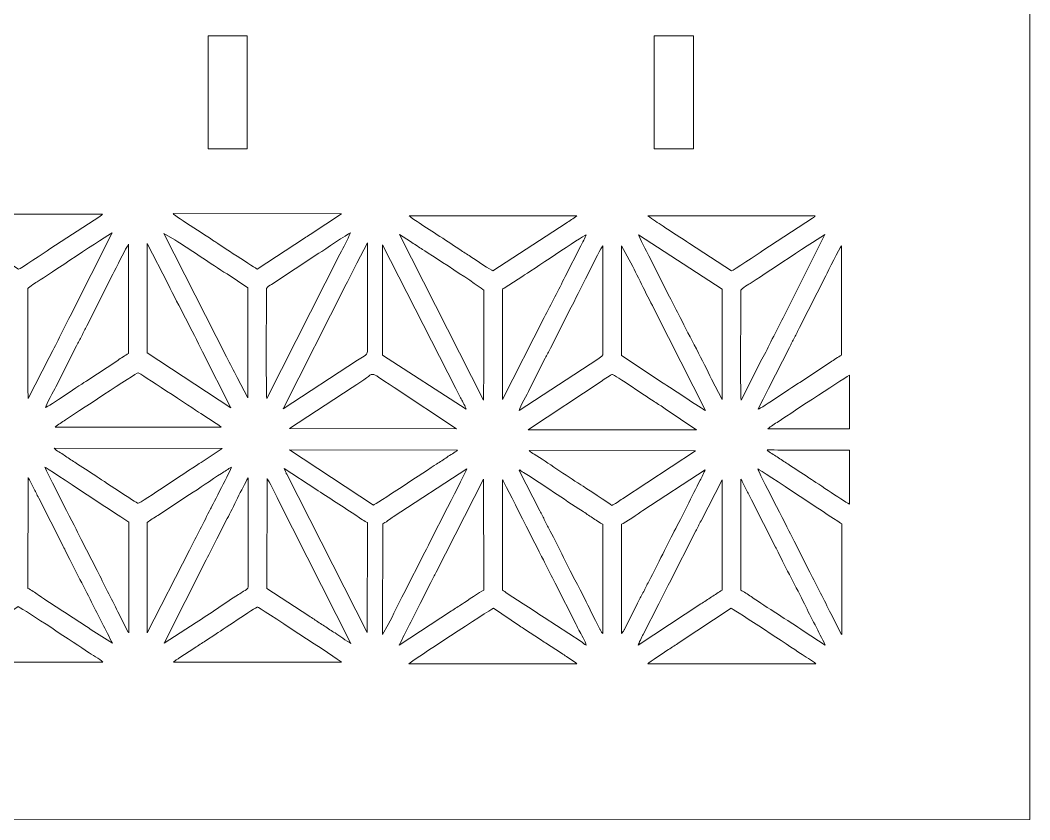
# Model space of a CAD drawing. Header units: inches. Extents: x -60.4 to -14.9, y -20.3 to 14.1.
# Drawn here: x -24.09 to -21.255, y -11.68 to -9.433 of the extents above; entities that cross this region are included whole.
import ezdxf

# ---------------------------------------------------------------- set-up
doc = ezdxf.new("R2010")
doc.units = ezdxf.units.IN
doc.header["$MEASUREMENT"] = 0
doc.layers.add('Master Desktop', color=7, linetype='Continuous', plot=False)

msp = doc.modelspace()

# ---------------------------------------------------------------- linework, layer by layer
at = {"layer": 'Master Desktop', "lineweight": 18}
msp.add_open_spline([(-21.2548, 10.7638), (-21.2548, 10.7638), (-21.2548, -11.49), (-21.2548, -11.49), (-21.2548, -11.49), (-21.2548, -11.49), (-21.2548, -11.6795), (-21.2548, -11.6795)], degree=3, knots=[0, 0, 0, 0, 0.333333, 0.333333, 0.333333, 0.333333, 1, 1, 1, 1], dxfattribs=at)
at = {"layer": 'Master Desktop', "color": 5, "lineweight": 9}
for points, knots in [([(-23.5628, -9.4771), (-23.5628, -9.4771), (-23.4528, -9.4771), (-23.4528, -9.4771), (-23.4528, -9.4771), (-23.4528, -9.4771), (-23.4528, -9.7943), (-23.4528, -9.7943), (-23.4528, -9.7943), (-23.4528, -9.7943), (-23.5628, -9.7943), (-23.5628, -9.7943), (-23.5628, -9.7943), (-23.5628, -9.7943), (-23.5628, -9.4771), (-23.5628, -9.4771)], [0, 0, 0, 0, 0.2, 0.2, 0.2, 0.2, 0.4, 0.4, 0.4, 0.4, 0.6, 0.6, 0.6, 0.6, 1, 1, 1, 1]), ([(-22.3096, -9.4771), (-22.3096, -9.4771), (-22.1996, -9.4771), (-22.1996, -9.4771), (-22.1996, -9.4771), (-22.1996, -9.4771), (-22.1996, -9.7943), (-22.1996, -9.7943), (-22.1996, -9.7943), (-22.1996, -9.7943), (-22.3096, -9.7943), (-22.3096, -9.7943), (-22.3096, -9.7943), (-22.3096, -9.7943), (-22.3096, -9.4771), (-22.3096, -9.4771)], [0, 0, 0, 0, 0.2, 0.2, 0.2, 0.2, 0.4, 0.4, 0.4, 0.4, 0.6, 0.6, 0.6, 0.6, 1, 1, 1, 1]), ([(-23.8596, -9.9779), (-23.8621, -9.9817), (-23.8629, -9.9817), (-23.867, -9.9844), (-23.867, -9.9844), (-23.867, -9.9844), (-24.0068, -10.0758), (-24.0068, -10.0758), (-24.0068, -10.0758), (-24.0207, -10.0846), (-24.0906, -10.1326), (-24.0947, -10.1324), (-24.0947, -10.1324), (-24.0947, -10.1324), (-24.2125, -10.0559), (-24.2125, -10.0559), (-24.2125, -10.0559), (-24.2332, -10.041), (-24.2681, -10.0209), (-24.287, -10.0073), (-24.287, -10.0073), (-24.3017, -9.9967), (-24.3156, -9.9894), (-24.3297, -9.978), (-24.3297, -9.978), (-24.3297, -9.978), (-23.8596, -9.9779), (-23.8596, -9.9779)], [0, 0, 0, 0, 0.125, 0.125, 0.125, 0.125, 0.25, 0.25, 0.25, 0.25, 0.375, 0.375, 0.375, 0.375, 0.5, 0.5, 0.5, 0.5, 0.625, 0.625, 0.625, 0.625, 0.75, 0.75, 0.75, 0.75, 1, 1, 1, 1]), ([(-23.2762, -10.0354), (-23.2823, -10.0391), (-23.2861, -10.0421), (-23.2915, -10.0457), (-23.2915, -10.0457), (-23.2915, -10.0457), (-23.4247, -10.1322), (-23.4247, -10.1322), (-23.4247, -10.1322), (-23.4265, -10.1322), (-23.534, -10.0618), (-23.5434, -10.0551), (-23.5434, -10.0551), (-23.5502, -10.0502), (-23.6549, -9.9837), (-23.6609, -9.9765), (-23.6609, -9.9765), (-23.6609, -9.9765), (-23.1875, -9.9766), (-23.1875, -9.9766), (-23.1875, -9.9766), (-23.1875, -9.9766), (-23.2762, -10.0354), (-23.2762, -10.0354)], [0, 0, 0, 0, 0.142857, 0.142857, 0.142857, 0.142857, 0.285714, 0.285714, 0.285714, 0.285714, 0.428571, 0.428571, 0.428571, 0.428571, 0.571429, 0.571429, 0.571429, 0.571429, 0.714286, 0.714286, 0.714286, 0.714286, 1, 1, 1, 1]), ([(-22.5274, -9.9828), (-22.5367, -9.9902), (-22.547, -9.9968), (-22.5569, -10.003), (-22.5569, -10.003), (-22.5569, -10.003), (-22.7625, -10.1371), (-22.7625, -10.1371), (-22.7625, -10.1371), (-22.7661, -10.1373), (-22.8146, -10.1046), (-22.8215, -10.0995), (-22.8215, -10.0995), (-22.8315, -10.0921), (-22.8421, -10.0868), (-22.8517, -10.0801), (-22.8517, -10.0801), (-22.8875, -10.0549), (-22.9364, -10.0262), (-22.9694, -10.0025), (-22.9694, -10.0025), (-22.9757, -9.998), (-22.9936, -9.9886), (-22.9976, -9.9826), (-22.9976, -9.9826), (-22.9976, -9.9826), (-22.5274, -9.9828), (-22.5274, -9.9828)], [0, 0, 0, 0, 0.125, 0.125, 0.125, 0.125, 0.25, 0.25, 0.25, 0.25, 0.375, 0.375, 0.375, 0.375, 0.5, 0.5, 0.5, 0.5, 0.625, 0.625, 0.625, 0.625, 0.75, 0.75, 0.75, 0.75, 1, 1, 1, 1]), ([(-21.8575, -9.9826), (-21.86, -9.9864), (-21.8608, -9.9864), (-21.8649, -9.9892), (-21.8649, -9.9892), (-21.8649, -9.9892), (-22.0047, -10.0805), (-22.0047, -10.0805), (-22.0047, -10.0805), (-22.0186, -10.0894), (-22.0885, -10.1373), (-22.0926, -10.1371), (-22.0926, -10.1371), (-22.0926, -10.1371), (-22.2103, -10.0606), (-22.2103, -10.0606), (-22.2103, -10.0606), (-22.2311, -10.0457), (-22.2659, -10.0256), (-22.2849, -10.012), (-22.2849, -10.012), (-22.2996, -10.0014), (-22.3135, -9.9941), (-22.3276, -9.9828), (-22.3276, -9.9828), (-22.3276, -9.9828), (-21.8575, -9.9826), (-21.8575, -9.9826)], [0, 0, 0, 0, 0.125, 0.125, 0.125, 0.125, 0.25, 0.25, 0.25, 0.25, 0.375, 0.375, 0.375, 0.375, 0.5, 0.5, 0.5, 0.5, 0.625, 0.625, 0.625, 0.625, 0.75, 0.75, 0.75, 0.75, 1, 1, 1, 1]), ([(-24.0686, -10.1872), (-24.0659, -10.1818), (-24.0454, -10.1699), (-24.0397, -10.1663), (-24.0397, -10.1663), (-24.018, -10.1526), (-23.8456, -10.0372), (-23.8324, -10.0309), (-23.8324, -10.0309), (-23.8324, -10.0309), (-23.95, -10.2645), (-23.95, -10.2645), (-23.95, -10.2645), (-23.9695, -10.3011), (-23.991, -10.3479), (-24.0091, -10.381), (-24.0091, -10.381), (-24.0091, -10.381), (-24.0679, -10.4958), (-24.0679, -10.4958), (-24.0679, -10.4958), (-24.0704, -10.4623), (-24.0686, -10.2425), (-24.0686, -10.1909), (-24.0686, -10.1909), (-24.0686, -10.1909), (-24.0686, -10.1872), (-24.0686, -10.1872)], [0, 0, 0, 0, 0.125, 0.125, 0.125, 0.125, 0.25, 0.25, 0.25, 0.25, 0.375, 0.375, 0.375, 0.375, 0.5, 0.5, 0.5, 0.5, 0.625, 0.625, 0.625, 0.625, 0.75, 0.75, 0.75, 0.75, 1, 1, 1, 1]), ([(-23.4812, -10.4369), (-23.4909, -10.4173), (-23.5012, -10.3984), (-23.5105, -10.3793), (-23.5105, -10.3793), (-23.5105, -10.3793), (-23.6872, -10.0319), (-23.6872, -10.0319), (-23.6872, -10.0319), (-23.6872, -10.0319), (-23.6561, -10.0499), (-23.6561, -10.0499), (-23.6561, -10.0499), (-23.609, -10.0802), (-23.5553, -10.1175), (-23.5093, -10.1461), (-23.5093, -10.1461), (-23.5093, -10.1461), (-23.4511, -10.1853), (-23.4511, -10.1853), (-23.4511, -10.1853), (-23.4511, -10.1853), (-23.4515, -10.4943), (-23.4515, -10.4943), (-23.4515, -10.4943), (-23.4515, -10.4943), (-23.4812, -10.4369), (-23.4812, -10.4369)], [0, 0, 0, 0, 0.125, 0.125, 0.125, 0.125, 0.25, 0.25, 0.25, 0.25, 0.375, 0.375, 0.375, 0.375, 0.5, 0.5, 0.5, 0.5, 0.625, 0.625, 0.625, 0.625, 0.75, 0.75, 0.75, 0.75, 1, 1, 1, 1]), ([(-23.3988, -10.1872), (-23.3962, -10.1807), (-23.3896, -10.1786), (-23.3846, -10.1754), (-23.3846, -10.1754), (-23.3846, -10.1754), (-23.2513, -10.0878), (-23.2513, -10.0878), (-23.2513, -10.0878), (-23.2362, -10.0784), (-23.1716, -10.0336), (-23.1625, -10.0307), (-23.1625, -10.0307), (-23.1717, -10.0512), (-23.1821, -10.0693), (-23.1922, -10.0901), (-23.1922, -10.0901), (-23.1922, -10.0901), (-23.3979, -10.4958), (-23.3979, -10.4958), (-23.3979, -10.4958), (-23.4001, -10.4746), (-23.3988, -10.2329), (-23.3988, -10.1909), (-23.3988, -10.1909), (-23.3988, -10.1909), (-23.3988, -10.1872), (-23.3988, -10.1872)], [0, 0, 0, 0, 0.125, 0.125, 0.125, 0.125, 0.25, 0.25, 0.25, 0.25, 0.375, 0.375, 0.375, 0.375, 0.5, 0.5, 0.5, 0.5, 0.625, 0.625, 0.625, 0.625, 0.75, 0.75, 0.75, 0.75, 1, 1, 1, 1]), ([(-23.0248, -10.0356), (-23.0248, -10.0356), (-22.9943, -10.0551), (-22.9943, -10.0551), (-22.9943, -10.0551), (-22.9893, -10.0587), (-22.984, -10.0617), (-22.9787, -10.0651), (-22.9787, -10.0651), (-22.9732, -10.0686), (-22.9704, -10.0711), (-22.9643, -10.0748), (-22.9643, -10.0748), (-22.9535, -10.0813), (-22.7897, -10.1871), (-22.7886, -10.1919), (-22.7886, -10.1919), (-22.7882, -10.194), (-22.7875, -10.4829), (-22.7896, -10.5005), (-22.7896, -10.5005), (-22.7896, -10.5005), (-23.0248, -10.0356), (-23.0248, -10.0356)], [0, 0, 0, 0, 0.142857, 0.142857, 0.142857, 0.142857, 0.285714, 0.285714, 0.285714, 0.285714, 0.428571, 0.428571, 0.428571, 0.428571, 0.571429, 0.571429, 0.571429, 0.571429, 0.714286, 0.714286, 0.714286, 0.714286, 1, 1, 1, 1]), ([(-22.7362, -10.1938), (-22.7362, -10.1866), (-22.7353, -10.1885), (-22.7307, -10.1855), (-22.7307, -10.1855), (-22.7307, -10.1855), (-22.6786, -10.152), (-22.6786, -10.152), (-22.6786, -10.152), (-22.6598, -10.14), (-22.5114, -10.0405), (-22.5012, -10.036), (-22.5012, -10.036), (-22.5032, -10.0438), (-22.5119, -10.0591), (-22.5157, -10.0666), (-22.5157, -10.0666), (-22.5157, -10.0666), (-22.56, -10.1534), (-22.56, -10.1534), (-22.56, -10.1534), (-22.5782, -10.1911), (-22.5993, -10.2299), (-22.6185, -10.2686), (-22.6185, -10.2686), (-22.6185, -10.2686), (-22.7359, -10.499), (-22.7359, -10.499), (-22.7359, -10.499), (-22.7359, -10.499), (-22.7362, -10.1938), (-22.7362, -10.1938)], [0, 0, 0, 0, 0.111111, 0.111111, 0.111111, 0.111111, 0.222222, 0.222222, 0.222222, 0.222222, 0.333333, 0.333333, 0.333333, 0.333333, 0.444444, 0.444444, 0.444444, 0.444444, 0.555556, 0.555556, 0.555556, 0.555556, 0.666667, 0.666667, 0.666667, 0.666667, 0.777778, 0.777778, 0.777778, 0.777778, 1, 1, 1, 1]), ([(-22.1188, -10.1892), (-22.1188, -10.1892), (-22.1193, -10.499), (-22.1193, -10.499), (-22.1193, -10.499), (-22.1193, -10.499), (-22.1489, -10.4415), (-22.1489, -10.4415), (-22.1489, -10.4415), (-22.1718, -10.3927), (-22.2101, -10.322), (-22.2366, -10.2686), (-22.2366, -10.2686), (-22.2465, -10.2488), (-22.2566, -10.2296), (-22.2665, -10.2099), (-22.2665, -10.2099), (-22.2665, -10.2099), (-22.3252, -10.0951), (-22.3252, -10.0951), (-22.3252, -10.0951), (-22.3306, -10.0841), (-22.352, -10.0434), (-22.3539, -10.036), (-22.3539, -10.036), (-22.3539, -10.036), (-22.1188, -10.1892), (-22.1188, -10.1892)], [0, 0, 0, 0, 0.125, 0.125, 0.125, 0.125, 0.25, 0.25, 0.25, 0.25, 0.375, 0.375, 0.375, 0.375, 0.5, 0.5, 0.5, 0.5, 0.625, 0.625, 0.625, 0.625, 0.75, 0.75, 0.75, 0.75, 1, 1, 1, 1]), ([(-22.0664, -10.1919), (-22.0638, -10.1865), (-22.0433, -10.1746), (-22.0376, -10.171), (-22.0376, -10.171), (-22.0159, -10.1573), (-21.8435, -10.0419), (-21.8303, -10.0356), (-21.8303, -10.0356), (-21.8303, -10.0356), (-21.9479, -10.2693), (-21.9479, -10.2693), (-21.9479, -10.2693), (-21.9674, -10.3058), (-21.9889, -10.3526), (-22.007, -10.3857), (-22.007, -10.3857), (-22.007, -10.3857), (-22.0658, -10.5006), (-22.0658, -10.5006), (-22.0658, -10.5006), (-22.0683, -10.467), (-22.0664, -10.2472), (-22.0664, -10.1956), (-22.0664, -10.1956), (-22.0664, -10.1956), (-22.0664, -10.1919), (-22.0664, -10.1919)], [0, 0, 0, 0, 0.125, 0.125, 0.125, 0.125, 0.25, 0.25, 0.25, 0.25, 0.375, 0.375, 0.375, 0.375, 0.5, 0.5, 0.5, 0.5, 0.625, 0.625, 0.625, 0.625, 0.75, 0.75, 0.75, 0.75, 1, 1, 1, 1]), ([(-24.0195, -10.5216), (-24.0165, -10.5119), (-23.9965, -10.4746), (-23.9905, -10.4634), (-23.9905, -10.4634), (-23.9905, -10.4634), (-23.9322, -10.3479), (-23.9322, -10.3479), (-23.9322, -10.3479), (-23.9274, -10.3381), (-23.9228, -10.3295), (-23.9176, -10.32), (-23.9176, -10.32), (-23.9126, -10.3107), (-23.9087, -10.3017), (-23.9035, -10.2915), (-23.9035, -10.2915), (-23.9035, -10.2915), (-23.8302, -10.1469), (-23.8302, -10.1469), (-23.8302, -10.1469), (-23.8228, -10.133), (-23.7918, -10.0694), (-23.7861, -10.0627), (-23.7861, -10.0627), (-23.7861, -10.0627), (-23.786, -10.37), (-23.786, -10.37), (-23.786, -10.37), (-23.7948, -10.3742), (-23.8081, -10.383), (-23.8163, -10.3889), (-23.8163, -10.3889), (-23.8163, -10.3889), (-23.9031, -10.4459), (-23.9031, -10.4459), (-23.9031, -10.4459), (-23.9149, -10.4532), (-24.0122, -10.5191), (-24.0195, -10.5216)], [0, 0, 0, 0, 0.090909, 0.090909, 0.090909, 0.090909, 0.181818, 0.181818, 0.181818, 0.181818, 0.272727, 0.272727, 0.272727, 0.272727, 0.363636, 0.363636, 0.363636, 0.363636, 0.454545, 0.454545, 0.454545, 0.454545, 0.545455, 0.545455, 0.545455, 0.545455, 0.636364, 0.636364, 0.636364, 0.636364, 0.727273, 0.727273, 0.727273, 0.727273, 0.818182, 0.818182, 0.818182, 0.818182, 1, 1, 1, 1]), ([(-23.7335, -10.0603), (-23.7335, -10.0603), (-23.6748, -10.1749), (-23.6748, -10.1749), (-23.6748, -10.1749), (-23.6444, -10.2366), (-23.6074, -10.3046), (-23.5779, -10.3652), (-23.5779, -10.3652), (-23.5779, -10.3652), (-23.4989, -10.5219), (-23.4989, -10.5219), (-23.4989, -10.5219), (-23.4989, -10.5219), (-23.7337, -10.3679), (-23.7337, -10.3679), (-23.7337, -10.3679), (-23.7337, -10.3679), (-23.7335, -10.0603), (-23.7335, -10.0603)], [0, 0, 0, 0, 0.166667, 0.166667, 0.166667, 0.166667, 0.333333, 0.333333, 0.333333, 0.333333, 0.5, 0.5, 0.5, 0.5, 0.666667, 0.666667, 0.666667, 0.666667, 1, 1, 1, 1]), ([(-23.1746, -10.175), (-23.1648, -10.1557), (-23.1548, -10.1361), (-23.145, -10.1161), (-23.145, -10.1161), (-23.145, -10.1161), (-23.1154, -10.059), (-23.1154, -10.059), (-23.1154, -10.059), (-23.1154, -10.059), (-23.115, -10.3634), (-23.115, -10.3634), (-23.115, -10.3634), (-23.115, -10.3748), (-23.1315, -10.3809), (-23.1434, -10.3885), (-23.1434, -10.3885), (-23.1434, -10.3885), (-23.3517, -10.5248), (-23.3517, -10.5248), (-23.3517, -10.5248), (-23.3517, -10.5248), (-23.1746, -10.175), (-23.1746, -10.175)], [0, 0, 0, 0, 0.142857, 0.142857, 0.142857, 0.142857, 0.285714, 0.285714, 0.285714, 0.285714, 0.428571, 0.428571, 0.428571, 0.428571, 0.571429, 0.571429, 0.571429, 0.571429, 0.714286, 0.714286, 0.714286, 0.714286, 1, 1, 1, 1]), ([(-23.0724, -10.0646), (-23.0724, -10.0646), (-22.8667, -10.4681), (-22.8667, -10.4681), (-22.8667, -10.4681), (-22.8612, -10.4786), (-22.8573, -10.4877), (-22.8517, -10.4974), (-22.8517, -10.4974), (-22.8476, -10.5046), (-22.8399, -10.5189), (-22.8377, -10.5263), (-22.8377, -10.5263), (-22.8377, -10.5263), (-23.0724, -10.3738), (-23.0724, -10.3738), (-23.0724, -10.3738), (-23.0724, -10.3738), (-23.0724, -10.0646), (-23.0724, -10.0646)], [0, 0, 0, 0, 0.166667, 0.166667, 0.166667, 0.166667, 0.333333, 0.333333, 0.333333, 0.333333, 0.5, 0.5, 0.5, 0.5, 0.666667, 0.666667, 0.666667, 0.666667, 1, 1, 1, 1]), ([(-22.6894, -10.5296), (-22.6861, -10.5189), (-22.6665, -10.4834), (-22.6599, -10.4699), (-22.6599, -10.4699), (-22.6599, -10.4699), (-22.6159, -10.3829), (-22.6159, -10.3829), (-22.6159, -10.3829), (-22.6111, -10.3731), (-22.6064, -10.3649), (-22.6014, -10.3548), (-22.6014, -10.3548), (-22.6014, -10.3548), (-22.543, -10.2394), (-22.543, -10.2394), (-22.543, -10.2394), (-22.5267, -10.21), (-22.4627, -10.0763), (-22.4537, -10.0667), (-22.4537, -10.0667), (-22.4537, -10.0667), (-22.4537, -10.3736), (-22.4537, -10.3736), (-22.4537, -10.3736), (-22.4566, -10.3791), (-22.4635, -10.3819), (-22.4685, -10.3855), (-22.4685, -10.3855), (-22.4685, -10.3855), (-22.6894, -10.5296), (-22.6894, -10.5296)], [0, 0, 0, 0, 0.111111, 0.111111, 0.111111, 0.111111, 0.222222, 0.222222, 0.222222, 0.222222, 0.333333, 0.333333, 0.333333, 0.333333, 0.444444, 0.444444, 0.444444, 0.444444, 0.555556, 0.555556, 0.555556, 0.555556, 0.666667, 0.666667, 0.666667, 0.666667, 0.777778, 0.777778, 0.777778, 0.777778, 1, 1, 1, 1]), ([(-22.4013, -10.0667), (-22.4013, -10.0667), (-22.37, -10.1255), (-22.37, -10.1255), (-22.37, -10.1255), (-22.3503, -10.163), (-22.322, -10.2234), (-22.3038, -10.2561), (-22.3038, -10.2561), (-22.3038, -10.2561), (-22.1657, -10.5296), (-22.1657, -10.5296), (-22.1657, -10.5296), (-22.1735, -10.5266), (-22.2658, -10.4643), (-22.2843, -10.4527), (-22.2843, -10.4527), (-22.2843, -10.4527), (-22.4013, -10.3755), (-22.4013, -10.3755), (-22.4013, -10.3755), (-22.4013, -10.3755), (-22.4013, -10.0667), (-22.4013, -10.0667)], [0, 0, 0, 0, 0.142857, 0.142857, 0.142857, 0.142857, 0.285714, 0.285714, 0.285714, 0.285714, 0.428571, 0.428571, 0.428571, 0.428571, 0.571429, 0.571429, 0.571429, 0.571429, 0.714286, 0.714286, 0.714286, 0.714286, 1, 1, 1, 1]), ([(-22.0174, -10.5263), (-22.0144, -10.5166), (-21.9943, -10.4794), (-21.9884, -10.4681), (-21.9884, -10.4681), (-21.9884, -10.4681), (-21.9301, -10.3526), (-21.9301, -10.3526), (-21.9301, -10.3526), (-21.9252, -10.3429), (-21.9206, -10.3342), (-21.9155, -10.3247), (-21.9155, -10.3247), (-21.9105, -10.3155), (-21.9066, -10.3064), (-21.9014, -10.2962), (-21.9014, -10.2962), (-21.9014, -10.2962), (-21.8281, -10.1516), (-21.8281, -10.1516), (-21.8281, -10.1516), (-21.8207, -10.1377), (-21.7896, -10.0741), (-21.7839, -10.0674), (-21.7839, -10.0674), (-21.7839, -10.0674), (-21.7839, -10.3747), (-21.7839, -10.3747), (-21.7839, -10.3747), (-21.7927, -10.379), (-21.806, -10.3877), (-21.8142, -10.3936), (-21.8142, -10.3936), (-21.8142, -10.3936), (-21.901, -10.4507), (-21.901, -10.4507), (-21.901, -10.4507), (-21.9127, -10.4579), (-22.0101, -10.5239), (-22.0174, -10.5263)], [0, 0, 0, 0, 0.090909, 0.090909, 0.090909, 0.090909, 0.181818, 0.181818, 0.181818, 0.181818, 0.272727, 0.272727, 0.272727, 0.272727, 0.363636, 0.363636, 0.363636, 0.363636, 0.454545, 0.454545, 0.454545, 0.454545, 0.545455, 0.545455, 0.545455, 0.545455, 0.636364, 0.636364, 0.636364, 0.636364, 0.727273, 0.727273, 0.727273, 0.727273, 0.818182, 0.818182, 0.818182, 0.818182, 1, 1, 1, 1]), ([(-23.9924, -10.5762), (-23.984, -10.5694), (-23.9734, -10.5628), (-23.9629, -10.5559), (-23.9629, -10.5559), (-23.9444, -10.5438), (-23.7633, -10.4235), (-23.7591, -10.4237), (-23.7591, -10.4237), (-23.755, -10.4238), (-23.6087, -10.5221), (-23.5832, -10.5381), (-23.5832, -10.5381), (-23.5636, -10.5504), (-23.5444, -10.5631), (-23.5259, -10.5762), (-23.5259, -10.5762), (-23.5259, -10.5762), (-23.9924, -10.5762), (-23.9924, -10.5762)], [0, 0, 0, 0, 0.166667, 0.166667, 0.166667, 0.166667, 0.333333, 0.333333, 0.333333, 0.333333, 0.5, 0.5, 0.5, 0.5, 0.666667, 0.666667, 0.666667, 0.666667, 1, 1, 1, 1]), ([(-23.1584, -10.4648), (-23.079, -10.4187), (-23.1235, -10.413), (-23.0403, -10.4653), (-23.0403, -10.4653), (-23.0403, -10.4653), (-22.8648, -10.581), (-22.8648, -10.581), (-22.8648, -10.581), (-22.8648, -10.581), (-23.3339, -10.5805), (-23.3339, -10.5805), (-23.3339, -10.5805), (-23.3339, -10.5805), (-23.1584, -10.4648), (-23.1584, -10.4648)], [0, 0, 0, 0, 0.2, 0.2, 0.2, 0.2, 0.4, 0.4, 0.4, 0.4, 0.6, 0.6, 0.6, 0.6, 1, 1, 1, 1]), ([(-22.6637, -10.5839), (-22.6634, -10.5835), (-22.6629, -10.5831), (-22.6627, -10.5828), (-22.6627, -10.5828), (-22.6627, -10.5828), (-22.4562, -10.4459), (-22.4562, -10.4459), (-22.4562, -10.4459), (-22.4508, -10.4424), (-22.4309, -10.4281), (-22.427, -10.4284), (-22.427, -10.4284), (-22.4238, -10.4287), (-22.3219, -10.4965), (-22.3092, -10.5051), (-22.3092, -10.5051), (-22.2987, -10.5122), (-22.2894, -10.5172), (-22.2791, -10.5247), (-22.2791, -10.5247), (-22.2791, -10.5247), (-22.1924, -10.5828), (-22.1924, -10.5828), (-22.1924, -10.5828), (-22.1922, -10.5824), (-22.1917, -10.5835), (-22.1908, -10.5839), (-22.1908, -10.5839), (-22.1908, -10.5839), (-22.6637, -10.5839), (-22.6637, -10.5839)], [0, 0, 0, 0, 0.111111, 0.111111, 0.111111, 0.111111, 0.222222, 0.222222, 0.222222, 0.222222, 0.333333, 0.333333, 0.333333, 0.333333, 0.444444, 0.444444, 0.444444, 0.444444, 0.555556, 0.555556, 0.555556, 0.555556, 0.666667, 0.666667, 0.666667, 0.666667, 0.777778, 0.777778, 0.777778, 0.777778, 1, 1, 1, 1]), ([(-21.7613, -10.5809), (-21.8765, -10.5809), (-21.9903, -10.5809), (-21.9903, -10.5809), (-21.9903, -10.5809), (-21.9819, -10.5741), (-21.9713, -10.5675), (-21.9608, -10.5607), (-21.9608, -10.5607), (-21.9438, -10.5495), (-21.7895, -10.447), (-21.7613, -10.4306)], [0, 0, 0, 0, 0.25, 0.25, 0.25, 0.25, 0.5, 0.5, 0.5, 0.5, 1, 1, 1, 1]), ([(-23.5823, -10.6755), (-23.6021, -10.6876), (-23.7543, -10.7906), (-23.759, -10.7906), (-23.759, -10.7906), (-23.7631, -10.7906), (-23.8638, -10.7229), (-23.8779, -10.7138), (-23.8779, -10.7138), (-23.8976, -10.7011), (-23.9167, -10.6886), (-23.9368, -10.6752), (-23.9368, -10.6752), (-23.9467, -10.6687), (-23.9562, -10.6626), (-23.9666, -10.6553), (-23.9666, -10.6553), (-23.9747, -10.6496), (-23.9885, -10.643), (-23.995, -10.636), (-23.995, -10.636), (-23.995, -10.636), (-23.5233, -10.6368), (-23.5233, -10.6368), (-23.5233, -10.6368), (-23.5233, -10.6368), (-23.5823, -10.6755), (-23.5823, -10.6755)], [0, 0, 0, 0, 0.125, 0.125, 0.125, 0.125, 0.25, 0.25, 0.25, 0.25, 0.375, 0.375, 0.375, 0.375, 0.5, 0.5, 0.5, 0.5, 0.625, 0.625, 0.625, 0.625, 0.75, 0.75, 0.75, 0.75, 1, 1, 1, 1]), ([(-22.8622, -10.6412), (-22.8689, -10.648), (-22.8832, -10.6547), (-22.8916, -10.6608), (-22.8916, -10.6608), (-22.9014, -10.6679), (-22.9114, -10.6742), (-22.9214, -10.6806), (-22.9214, -10.6806), (-22.9466, -10.6969), (-23.0945, -10.7953), (-23.0982, -10.7954), (-23.0982, -10.7954), (-23.0982, -10.7954), (-23.3339, -10.6407), (-23.3339, -10.6407), (-23.3339, -10.6407), (-23.3339, -10.6407), (-22.8622, -10.6412), (-22.8622, -10.6412)], [0, 0, 0, 0, 0.166667, 0.166667, 0.166667, 0.166667, 0.333333, 0.333333, 0.333333, 0.333333, 0.5, 0.5, 0.5, 0.5, 0.666667, 0.666667, 0.666667, 0.666667, 1, 1, 1, 1]), ([(-22.4289, -10.7969), (-22.4326, -10.7923), (-22.5063, -10.7445), (-22.516, -10.7385), (-22.516, -10.7385), (-22.5584, -10.7119), (-22.6084, -10.6758), (-22.6472, -10.6523), (-22.6472, -10.6523), (-22.6521, -10.6493), (-22.6559, -10.6472), (-22.6606, -10.6421), (-22.6606, -10.6421), (-22.6606, -10.6421), (-22.1942, -10.643), (-22.1942, -10.643), (-22.1942, -10.643), (-22.1942, -10.643), (-22.399, -10.7779), (-22.399, -10.7779), (-22.399, -10.7779), (-22.4071, -10.7835), (-22.4209, -10.7933), (-22.4289, -10.7969)], [0, 0, 0, 0, 0.142857, 0.142857, 0.142857, 0.142857, 0.285714, 0.285714, 0.285714, 0.285714, 0.428571, 0.428571, 0.428571, 0.428571, 0.571429, 0.571429, 0.571429, 0.571429, 0.714286, 0.714286, 0.714286, 0.714286, 1, 1, 1, 1]), ([(-21.7613, -10.7932), (-21.7817, -10.7815), (-21.8632, -10.7267), (-21.8757, -10.7185), (-21.8757, -10.7185), (-21.8955, -10.7058), (-21.9146, -10.6933), (-21.9347, -10.68), (-21.9347, -10.68), (-21.9446, -10.6734), (-21.9541, -10.6673), (-21.9645, -10.66), (-21.9645, -10.66), (-21.9726, -10.6543), (-21.9864, -10.6477), (-21.9929, -10.6407), (-21.9929, -10.6407), (-21.9929, -10.6407), (-21.8778, -10.6409), (-21.7613, -10.6411)], [0, 0, 0, 0, 0.166667, 0.166667, 0.166667, 0.166667, 0.333333, 0.333333, 0.333333, 0.333333, 0.5, 0.5, 0.5, 0.5, 0.666667, 0.666667, 0.666667, 0.666667, 1, 1, 1, 1]), ([(-23.785, -11.1544), (-23.7853, -11.154), (-23.7857, -11.1535), (-23.7859, -11.1533), (-23.7859, -11.1533), (-23.7861, -11.153), (-23.7866, -11.1525), (-23.7868, -11.1522), (-23.7868, -11.1522), (-23.7868, -11.1522), (-23.8159, -11.0958), (-23.8159, -11.0958), (-23.8159, -11.0958), (-23.8256, -11.0761), (-23.8348, -11.057), (-23.845, -11.0381), (-23.845, -11.0381), (-23.8556, -11.0185), (-23.8641, -10.9989), (-23.8746, -10.9791), (-23.8746, -10.9791), (-23.8746, -10.9791), (-23.9192, -10.8925), (-23.9192, -10.8925), (-23.9192, -10.8925), (-23.9218, -10.8872), (-23.9239, -10.8823), (-23.9265, -10.8768), (-23.9265, -10.8768), (-23.9373, -10.855), (-24.0176, -10.6998), (-24.0212, -10.689), (-24.0212, -10.689), (-24.0133, -10.6922), (-23.7903, -10.8415), (-23.7848, -10.8433), (-23.7848, -10.8433), (-23.7848, -10.8433), (-23.785, -11.1544), (-23.785, -11.1544)], [0, 0, 0, 0, 0.090909, 0.090909, 0.090909, 0.090909, 0.181818, 0.181818, 0.181818, 0.181818, 0.272727, 0.272727, 0.272727, 0.272727, 0.363636, 0.363636, 0.363636, 0.363636, 0.454545, 0.454545, 0.454545, 0.454545, 0.545455, 0.545455, 0.545455, 0.545455, 0.636364, 0.636364, 0.636364, 0.636364, 0.727273, 0.727273, 0.727273, 0.727273, 0.818182, 0.818182, 0.818182, 0.818182, 1, 1, 1, 1]), ([(-23.7336, -10.8447), (-23.725, -10.8376), (-23.714, -10.8312), (-23.7041, -10.8244), (-23.7041, -10.8244), (-23.7041, -10.8244), (-23.6152, -10.7661), (-23.6152, -10.7661), (-23.6152, -10.7661), (-23.5881, -10.7496), (-23.5534, -10.7242), (-23.5253, -10.707), (-23.5253, -10.707), (-23.5158, -10.7012), (-23.5063, -10.6939), (-23.497, -10.6887), (-23.497, -10.6887), (-23.4989, -10.697), (-23.5504, -10.7951), (-23.5558, -10.806), (-23.5558, -10.806), (-23.5751, -10.8447), (-23.595, -10.8822), (-23.6148, -10.9224), (-23.6148, -10.9224), (-23.6148, -10.9224), (-23.7337, -11.1545), (-23.7337, -11.1545), (-23.7337, -11.1545), (-23.7337, -11.1545), (-23.7336, -10.8447), (-23.7336, -10.8447)], [0, 0, 0, 0, 0.111111, 0.111111, 0.111111, 0.111111, 0.222222, 0.222222, 0.222222, 0.222222, 0.333333, 0.333333, 0.333333, 0.333333, 0.444444, 0.444444, 0.444444, 0.444444, 0.555556, 0.555556, 0.555556, 0.555556, 0.666667, 0.666667, 0.666667, 0.666667, 0.777778, 0.777778, 0.777778, 0.777778, 1, 1, 1, 1]), ([(-24.0681, -10.7182), (-24.0629, -10.7262), (-24.0585, -10.7368), (-24.0534, -10.7466), (-24.0534, -10.7466), (-24.0479, -10.7572), (-24.0439, -10.7656), (-24.0383, -10.7759), (-24.0383, -10.7759), (-24.0383, -10.7759), (-23.971, -10.9088), (-23.971, -10.9088), (-23.971, -10.9088), (-23.9688, -10.9134), (-23.9659, -10.918), (-23.9637, -10.9228), (-23.9637, -10.9228), (-23.943, -10.9671), (-23.9123, -11.0226), (-23.8898, -11.0686), (-23.8898, -11.0686), (-23.8711, -11.107), (-23.8491, -11.1482), (-23.8314, -11.184), (-23.8314, -11.184), (-23.8314, -11.184), (-23.8908, -11.1458), (-23.8908, -11.1458), (-23.8908, -11.1458), (-23.9381, -11.1139), (-23.9934, -11.0799), (-24.0396, -11.048), (-24.0396, -11.048), (-24.0485, -11.0418), (-24.0602, -11.0335), (-24.0686, -11.0297), (-24.0686, -11.0297), (-24.0686, -11.0297), (-24.0681, -10.7182), (-24.0681, -10.7182)], [0, 0, 0, 0, 0.090909, 0.090909, 0.090909, 0.090909, 0.181818, 0.181818, 0.181818, 0.181818, 0.272727, 0.272727, 0.272727, 0.272727, 0.363636, 0.363636, 0.363636, 0.363636, 0.454545, 0.454545, 0.454545, 0.454545, 0.545455, 0.545455, 0.545455, 0.545455, 0.636364, 0.636364, 0.636364, 0.636364, 0.727273, 0.727273, 0.727273, 0.727273, 0.818182, 0.818182, 0.818182, 0.818182, 1, 1, 1, 1]), ([(-23.1441, -10.8267), (-23.1357, -10.8325), (-23.1228, -10.8417), (-23.115, -10.8448), (-23.115, -10.8448), (-23.115, -10.8448), (-23.1155, -11.1535), (-23.1155, -11.1535), (-23.1155, -11.1535), (-23.1155, -11.1535), (-23.3419, -10.7086), (-23.3419, -10.7086), (-23.3419, -10.7086), (-23.3433, -10.7058), (-23.3445, -10.7036), (-23.3454, -10.7016), (-23.3454, -10.7016), (-23.3454, -10.7016), (-23.3488, -10.6928), (-23.3488, -10.6928), (-23.3488, -10.6928), (-23.3488, -10.6928), (-23.2598, -10.7506), (-23.2598, -10.7506), (-23.2598, -10.7506), (-23.2268, -10.7742), (-23.1802, -10.8016), (-23.1441, -10.8267)], [0, 0, 0, 0, 0.125, 0.125, 0.125, 0.125, 0.25, 0.25, 0.25, 0.25, 0.375, 0.375, 0.375, 0.375, 0.5, 0.5, 0.5, 0.5, 0.625, 0.625, 0.625, 0.625, 0.75, 0.75, 0.75, 0.75, 1, 1, 1, 1]), ([(-23.0723, -10.8481), (-23.066, -10.8459), (-23.0496, -10.8332), (-23.0424, -10.8286), (-23.0424, -10.8286), (-23.0424, -10.8286), (-22.836, -10.6938), (-22.836, -10.6938), (-22.836, -10.6938), (-22.8398, -10.7052), (-22.9371, -10.8936), (-22.9536, -10.9278), (-22.9536, -10.9278), (-22.9536, -10.9278), (-23.0128, -11.0439), (-23.0128, -11.0439), (-23.0128, -11.0439), (-23.0278, -11.0715), (-23.0425, -11.1048), (-23.0568, -11.1311), (-23.0568, -11.1311), (-23.0568, -11.1311), (-23.0724, -11.1591), (-23.0724, -11.1591), (-23.0724, -11.1591), (-23.0724, -11.1591), (-23.0723, -10.8481), (-23.0723, -10.8481)], [0, 0, 0, 0, 0.125, 0.125, 0.125, 0.125, 0.25, 0.25, 0.25, 0.25, 0.375, 0.375, 0.375, 0.375, 0.5, 0.5, 0.5, 0.5, 0.625, 0.625, 0.625, 0.625, 0.75, 0.75, 0.75, 0.75, 1, 1, 1, 1]), ([(-22.6307, -10.8116), (-22.6307, -10.8116), (-22.689, -10.698), (-22.689, -10.698), (-22.689, -10.698), (-22.689, -10.698), (-22.6873, -10.6966), (-22.6873, -10.6966), (-22.6873, -10.6966), (-22.6829, -10.7003), (-22.6781, -10.703), (-22.6722, -10.7067), (-22.6722, -10.7067), (-22.621, -10.7388), (-22.5644, -10.7788), (-22.512, -10.8119), (-22.512, -10.8119), (-22.5019, -10.8183), (-22.4933, -10.8248), (-22.4833, -10.8312), (-22.4833, -10.8312), (-22.4758, -10.836), (-22.4615, -10.8469), (-22.4537, -10.849), (-22.4537, -10.849), (-22.4537, -10.849), (-22.4538, -11.1567), (-22.4538, -11.1567), (-22.4538, -11.1567), (-22.4542, -11.1564), (-22.4546, -11.156), (-22.4548, -11.1557), (-22.4548, -11.1557), (-22.4548, -11.1557), (-22.4575, -11.1524), (-22.4575, -11.1524), (-22.4575, -11.1524), (-22.4588, -11.1506), (-22.4583, -11.1511), (-22.4594, -11.1489), (-22.4594, -11.1489), (-22.461, -11.1459), (-22.4613, -11.1453), (-22.4631, -11.142), (-22.4631, -11.142), (-22.4824, -11.1072), (-22.5099, -11.0456), (-22.5287, -11.0126), (-22.5287, -11.0126), (-22.5497, -10.9756), (-22.579, -10.9109), (-22.6015, -10.8692), (-22.6015, -10.8692), (-22.6071, -10.859), (-22.612, -10.8495), (-22.6165, -10.84), (-22.6165, -10.84), (-22.6214, -10.8296), (-22.626, -10.8214), (-22.6307, -10.8116)], [0, 0, 0, 0, 0.0625, 0.0625, 0.0625, 0.0625, 0.125, 0.125, 0.125, 0.125, 0.1875, 0.1875, 0.1875, 0.1875, 0.25, 0.25, 0.25, 0.25, 0.3125, 0.3125, 0.3125, 0.3125, 0.375, 0.375, 0.375, 0.375, 0.4375, 0.4375, 0.4375, 0.4375, 0.5, 0.5, 0.5, 0.5, 0.5625, 0.5625, 0.5625, 0.5625, 0.625, 0.625, 0.625, 0.625, 0.6875, 0.6875, 0.6875, 0.6875, 0.75, 0.75, 0.75, 0.75, 0.8125, 0.8125, 0.8125, 0.8125, 0.875, 0.875, 0.875, 0.875, 1, 1, 1, 1]), ([(-22.4013, -10.849), (-22.392, -10.8464), (-22.3539, -10.8187), (-22.3421, -10.8112), (-22.3421, -10.8112), (-22.3421, -10.8112), (-22.1663, -10.6966), (-22.1663, -10.6966), (-22.1663, -10.6966), (-22.1685, -10.7022), (-22.1769, -10.7187), (-22.1807, -10.7258), (-22.1807, -10.7258), (-22.2031, -10.7688), (-22.2315, -10.8286), (-22.2535, -10.8692), (-22.2535, -10.8692), (-22.2759, -10.9106), (-22.306, -10.9768), (-22.3271, -11.0137), (-22.3271, -11.0137), (-22.3328, -11.0237), (-22.3354, -11.0322), (-22.3413, -11.0421), (-22.3413, -11.0421), (-22.3473, -11.0521), (-22.3506, -11.0607), (-22.3564, -11.0712), (-22.3564, -11.0712), (-22.3564, -11.0712), (-22.3926, -11.1432), (-22.3926, -11.1432), (-22.3926, -11.1432), (-22.3941, -11.1459), (-22.3945, -11.147), (-22.3962, -11.1501), (-22.3962, -11.1501), (-22.3962, -11.1501), (-22.4013, -11.1567), (-22.4013, -11.1567), (-22.4013, -11.1567), (-22.4013, -11.1567), (-22.4013, -10.849), (-22.4013, -10.849)], [0, 0, 0, 0, 0.083333, 0.083333, 0.083333, 0.083333, 0.166667, 0.166667, 0.166667, 0.166667, 0.25, 0.25, 0.25, 0.25, 0.333333, 0.333333, 0.333333, 0.333333, 0.416667, 0.416667, 0.416667, 0.416667, 0.5, 0.5, 0.5, 0.5, 0.583333, 0.583333, 0.583333, 0.583333, 0.666667, 0.666667, 0.666667, 0.666667, 0.75, 0.75, 0.75, 0.75, 0.833333, 0.833333, 0.833333, 0.833333, 1, 1, 1, 1]), ([(-21.7829, -11.1591), (-21.7832, -11.1587), (-21.7836, -11.1583), (-21.7838, -11.158), (-21.7838, -11.158), (-21.784, -11.1577), (-21.7845, -11.1572), (-21.7847, -11.1569), (-21.7847, -11.1569), (-21.7847, -11.1569), (-21.8137, -11.1006), (-21.8137, -11.1006), (-21.8137, -11.1006), (-21.8235, -11.0809), (-21.8326, -11.0617), (-21.8429, -11.0428), (-21.8429, -11.0428), (-21.8535, -11.0232), (-21.862, -11.0036), (-21.8725, -10.9838), (-21.8725, -10.9838), (-21.8725, -10.9838), (-21.9171, -10.8972), (-21.9171, -10.8972), (-21.9171, -10.8972), (-21.9197, -10.8919), (-21.9217, -10.887), (-21.9244, -10.8815), (-21.9244, -10.8815), (-21.9352, -10.8598), (-22.0155, -10.7045), (-22.0191, -10.6938), (-22.0191, -10.6938), (-22.0112, -10.6969), (-21.7882, -10.8462), (-21.7827, -10.8481), (-21.7827, -10.8481), (-21.7827, -10.8481), (-21.7829, -11.1591), (-21.7829, -11.1591)], [0, 0, 0, 0, 0.090909, 0.090909, 0.090909, 0.090909, 0.181818, 0.181818, 0.181818, 0.181818, 0.272727, 0.272727, 0.272727, 0.272727, 0.363636, 0.363636, 0.363636, 0.363636, 0.454545, 0.454545, 0.454545, 0.454545, 0.545455, 0.545455, 0.545455, 0.545455, 0.636364, 0.636364, 0.636364, 0.636364, 0.727273, 0.727273, 0.727273, 0.727273, 0.818182, 0.818182, 0.818182, 0.818182, 1, 1, 1, 1]), ([(-23.568, -10.9496), (-23.5588, -10.9298), (-23.5481, -10.9109), (-23.5382, -10.8908), (-23.5382, -10.8908), (-23.5382, -10.8908), (-23.5089, -10.8331), (-23.5089, -10.8331), (-23.5089, -10.8331), (-23.4918, -10.8029), (-23.4683, -10.7484), (-23.45, -10.7185), (-23.45, -10.7185), (-23.45, -10.7185), (-23.4499, -11.0254), (-23.4499, -11.0254), (-23.4499, -11.0254), (-23.4499, -11.0311), (-23.4581, -11.0344), (-23.4629, -11.0376), (-23.4629, -11.0376), (-23.4682, -11.0413), (-23.4718, -11.0435), (-23.4775, -11.0471), (-23.4775, -11.0471), (-23.5166, -11.0715), (-23.5561, -11.1004), (-23.5961, -11.1253), (-23.5961, -11.1253), (-23.5961, -11.1253), (-23.6862, -11.1833), (-23.6862, -11.1833), (-23.6862, -11.1833), (-23.6862, -11.1833), (-23.568, -10.9496), (-23.568, -10.9496)], [0, 0, 0, 0, 0.1, 0.1, 0.1, 0.1, 0.2, 0.2, 0.2, 0.2, 0.3, 0.3, 0.3, 0.3, 0.4, 0.4, 0.4, 0.4, 0.5, 0.5, 0.5, 0.5, 0.6, 0.6, 0.6, 0.6, 0.7, 0.7, 0.7, 0.7, 0.8, 0.8, 0.8, 0.8, 1, 1, 1, 1]), ([(-23.3972, -10.7208), (-23.3925, -10.7253), (-23.3713, -10.769), (-23.3664, -10.7792), (-23.3664, -10.7792), (-23.3664, -10.7792), (-23.1614, -11.1841), (-23.1614, -11.1841), (-23.1614, -11.1841), (-23.1751, -11.177), (-23.1935, -11.1627), (-23.2061, -11.155), (-23.2061, -11.155), (-23.2119, -11.1515), (-23.2153, -11.1494), (-23.2207, -11.1457), (-23.2207, -11.1457), (-23.2314, -11.1382), (-23.2406, -11.1328), (-23.2508, -11.1261), (-23.2508, -11.1261), (-23.2607, -11.1196), (-23.2696, -11.1134), (-23.2797, -11.107), (-23.2797, -11.107), (-23.2797, -11.107), (-23.3976, -11.0303), (-23.3976, -11.0303), (-23.3976, -11.0303), (-23.3976, -11.0303), (-23.3972, -10.7208), (-23.3972, -10.7208)], [0, 0, 0, 0, 0.111111, 0.111111, 0.111111, 0.111111, 0.222222, 0.222222, 0.222222, 0.222222, 0.333333, 0.333333, 0.333333, 0.333333, 0.444444, 0.444444, 0.444444, 0.444444, 0.555556, 0.555556, 0.555556, 0.555556, 0.666667, 0.666667, 0.666667, 0.666667, 0.777778, 0.777778, 0.777778, 0.777778, 1, 1, 1, 1]), ([(-23.0258, -11.1888), (-23.0079, -11.1525), (-22.9859, -11.1113), (-22.9668, -11.0722), (-22.9668, -11.0722), (-22.9668, -11.0722), (-22.9369, -11.0134), (-22.9369, -11.0134), (-22.9369, -11.0134), (-22.9316, -11.0028), (-22.9274, -10.9937), (-22.922, -10.9841), (-22.922, -10.9841), (-22.922, -10.9841), (-22.7887, -10.7229), (-22.7887, -10.7229), (-22.7887, -10.7229), (-22.7887, -10.7229), (-22.7886, -11.0345), (-22.7886, -11.0345), (-22.7886, -11.0345), (-22.7986, -11.039), (-22.8351, -11.0647), (-22.8486, -11.0732), (-22.8486, -11.0732), (-22.8595, -11.08), (-22.8687, -11.0864), (-22.8786, -11.0928), (-22.8786, -11.0928), (-22.8786, -11.0928), (-23.0258, -11.1888), (-23.0258, -11.1888)], [0, 0, 0, 0, 0.111111, 0.111111, 0.111111, 0.111111, 0.222222, 0.222222, 0.222222, 0.222222, 0.333333, 0.333333, 0.333333, 0.333333, 0.444444, 0.444444, 0.444444, 0.444444, 0.555556, 0.555556, 0.555556, 0.555556, 0.666667, 0.666667, 0.666667, 0.666667, 0.777778, 0.777778, 0.777778, 0.777778, 1, 1, 1, 1]), ([(-22.736, -10.7244), (-22.7306, -10.731), (-22.6296, -10.9335), (-22.6175, -10.9561), (-22.6175, -10.9561), (-22.6074, -10.9752), (-22.5984, -10.9957), (-22.5881, -11.0152), (-22.5881, -11.0152), (-22.5881, -11.0152), (-22.5286, -11.1313), (-22.5286, -11.1313), (-22.5286, -11.1313), (-22.5261, -11.1367), (-22.524, -11.1415), (-22.5213, -11.1469), (-22.5213, -11.1469), (-22.516, -11.1574), (-22.5024, -11.1799), (-22.5006, -11.189), (-22.5006, -11.189), (-22.5057, -11.1865), (-22.5099, -11.1827), (-22.5153, -11.1792), (-22.5153, -11.1792), (-22.5153, -11.1792), (-22.6187, -11.1114), (-22.6187, -11.1114), (-22.6187, -11.1114), (-22.6391, -11.0987), (-22.6575, -11.0854), (-22.6777, -11.0728), (-22.6777, -11.0728), (-22.6777, -11.0728), (-22.7223, -11.0438), (-22.7223, -11.0438), (-22.7223, -11.0438), (-22.7281, -11.0402), (-22.7307, -11.0371), (-22.7362, -11.0342), (-22.7362, -11.0342), (-22.7362, -11.0342), (-22.736, -10.7244), (-22.736, -10.7244)], [0, 0, 0, 0, 0.083333, 0.083333, 0.083333, 0.083333, 0.166667, 0.166667, 0.166667, 0.166667, 0.25, 0.25, 0.25, 0.25, 0.333333, 0.333333, 0.333333, 0.333333, 0.416667, 0.416667, 0.416667, 0.416667, 0.5, 0.5, 0.5, 0.5, 0.583333, 0.583333, 0.583333, 0.583333, 0.666667, 0.666667, 0.666667, 0.666667, 0.75, 0.75, 0.75, 0.75, 0.833333, 0.833333, 0.833333, 0.833333, 1, 1, 1, 1]), ([(-22.3545, -11.189), (-22.3535, -11.1839), (-22.3441, -11.1663), (-22.3408, -11.1594), (-22.3408, -11.1594), (-22.3408, -11.1594), (-22.2964, -11.0727), (-22.2964, -11.0727), (-22.2964, -11.0727), (-22.286, -11.0537), (-22.2771, -11.0331), (-22.2668, -11.0136), (-22.2668, -11.0136), (-22.2668, -11.0136), (-22.1925, -10.8683), (-22.1925, -10.8683), (-22.1925, -10.8683), (-22.1878, -10.8587), (-22.1837, -10.8497), (-22.1783, -10.8399), (-22.1783, -10.8399), (-22.1783, -10.8399), (-22.1188, -10.7244), (-22.1188, -10.7244), (-22.1188, -10.7244), (-22.1188, -10.7244), (-22.1188, -11.0342), (-22.1188, -11.0342), (-22.1188, -11.0342), (-22.1245, -11.0372), (-22.1275, -11.0406), (-22.1339, -11.0444), (-22.1339, -11.0444), (-22.1384, -11.0471), (-22.1444, -11.0506), (-22.1486, -11.0535), (-22.1486, -11.0535), (-22.1593, -11.0606), (-22.168, -11.067), (-22.1785, -11.0734), (-22.1785, -11.0734), (-22.1785, -11.0734), (-22.3545, -11.189), (-22.3545, -11.189)], [0, 0, 0, 0, 0.083333, 0.083333, 0.083333, 0.083333, 0.166667, 0.166667, 0.166667, 0.166667, 0.25, 0.25, 0.25, 0.25, 0.333333, 0.333333, 0.333333, 0.333333, 0.416667, 0.416667, 0.416667, 0.416667, 0.5, 0.5, 0.5, 0.5, 0.583333, 0.583333, 0.583333, 0.583333, 0.666667, 0.666667, 0.666667, 0.666667, 0.75, 0.75, 0.75, 0.75, 0.833333, 0.833333, 0.833333, 0.833333, 1, 1, 1, 1]), ([(-22.066, -10.7229), (-22.0608, -10.7309), (-22.0564, -10.7415), (-22.0513, -10.7513), (-22.0513, -10.7513), (-22.0458, -10.7619), (-22.0418, -10.7703), (-22.0362, -10.7806), (-22.0362, -10.7806), (-22.0362, -10.7806), (-21.9689, -10.9136), (-21.9689, -10.9136), (-21.9689, -10.9136), (-21.9667, -10.9181), (-21.9638, -10.9228), (-21.9616, -10.9275), (-21.9616, -10.9275), (-21.9408, -10.9719), (-21.9102, -11.0273), (-21.8877, -11.0734), (-21.8877, -11.0734), (-21.869, -11.1117), (-21.847, -11.1529), (-21.8293, -11.1888), (-21.8293, -11.1888), (-21.8293, -11.1888), (-21.8886, -11.1505), (-21.8886, -11.1505), (-21.8886, -11.1505), (-21.936, -11.1186), (-21.9913, -11.0846), (-22.0375, -11.0527), (-22.0375, -11.0527), (-22.0464, -11.0465), (-22.058, -11.0383), (-22.0665, -11.0345), (-22.0665, -11.0345), (-22.0665, -11.0345), (-22.066, -10.7229), (-22.066, -10.7229)], [0, 0, 0, 0, 0.090909, 0.090909, 0.090909, 0.090909, 0.181818, 0.181818, 0.181818, 0.181818, 0.272727, 0.272727, 0.272727, 0.272727, 0.363636, 0.363636, 0.363636, 0.363636, 0.454545, 0.454545, 0.454545, 0.454545, 0.545455, 0.545455, 0.545455, 0.545455, 0.636364, 0.636364, 0.636364, 0.636364, 0.727273, 0.727273, 0.727273, 0.727273, 0.818182, 0.818182, 0.818182, 0.818182, 1, 1, 1, 1]), ([(-24.3301, -11.2372), (-24.3269, -11.2319), (-24.279, -11.2018), (-24.2715, -11.197), (-24.2715, -11.197), (-24.2616, -11.1906), (-24.2514, -11.1837), (-24.2415, -11.1774), (-24.2415, -11.1774), (-24.2415, -11.1774), (-24.0958, -11.0808), (-24.0958, -11.0808), (-24.0958, -11.0808), (-24.0755, -11.0918), (-23.9307, -11.1878), (-23.9013, -11.2079), (-23.9013, -11.2079), (-23.8896, -11.2159), (-23.8669, -11.228), (-23.8579, -11.2369), (-23.8579, -11.2369), (-23.8579, -11.2369), (-24.3301, -11.2372), (-24.3301, -11.2372)], [0, 0, 0, 0, 0.142857, 0.142857, 0.142857, 0.142857, 0.285714, 0.285714, 0.285714, 0.285714, 0.428571, 0.428571, 0.428571, 0.428571, 0.571429, 0.571429, 0.571429, 0.571429, 0.714286, 0.714286, 0.714286, 0.714286, 1, 1, 1, 1]), ([(-23.652, -11.2304), (-23.6491, -11.2285), (-23.6473, -11.2278), (-23.6446, -11.226), (-23.6446, -11.226), (-23.6446, -11.226), (-23.6002, -11.1968), (-23.6002, -11.1968), (-23.6002, -11.1968), (-23.59, -11.1896), (-23.5805, -11.1835), (-23.5702, -11.1771), (-23.5702, -11.1771), (-23.5702, -11.1771), (-23.5412, -11.1582), (-23.5412, -11.1582), (-23.5412, -11.1582), (-23.5346, -11.1535), (-23.427, -11.0816), (-23.4234, -11.082), (-23.4234, -11.082), (-23.4227, -11.082), (-23.194, -11.2303), (-23.1881, -11.2369), (-23.1881, -11.2369), (-23.1881, -11.2369), (-23.66, -11.2373), (-23.66, -11.2373), (-23.66, -11.2373), (-23.66, -11.2373), (-23.652, -11.2304), (-23.652, -11.2304)], [0, 0, 0, 0, 0.111111, 0.111111, 0.111111, 0.111111, 0.222222, 0.222222, 0.222222, 0.222222, 0.333333, 0.333333, 0.333333, 0.333333, 0.444444, 0.444444, 0.444444, 0.444444, 0.555556, 0.555556, 0.555556, 0.555556, 0.666667, 0.666667, 0.666667, 0.666667, 0.777778, 0.777778, 0.777778, 0.777778, 1, 1, 1, 1]), ([(-22.9992, -11.2416), (-22.9926, -11.235), (-22.7724, -11.0915), (-22.7614, -11.0855), (-22.7614, -11.0855), (-22.7614, -11.0855), (-22.6881, -11.1347), (-22.6881, -11.1347), (-22.6881, -11.1347), (-22.6819, -11.1387), (-22.6792, -11.14), (-22.6736, -11.1441), (-22.6736, -11.1441), (-22.6736, -11.1441), (-22.6292, -11.1734), (-22.6292, -11.1734), (-22.6292, -11.1734), (-22.6242, -11.1771), (-22.62, -11.1794), (-22.6147, -11.1828), (-22.6147, -11.1828), (-22.6147, -11.1828), (-22.5704, -11.2121), (-22.5704, -11.2121), (-22.5704, -11.2121), (-22.5655, -11.2152), (-22.5606, -11.2182), (-22.5557, -11.2214), (-22.5557, -11.2214), (-22.5557, -11.2214), (-22.5298, -11.2386), (-22.5298, -11.2386), (-22.5298, -11.2386), (-22.5272, -11.241), (-22.529, -11.2387), (-22.5271, -11.2419), (-22.5271, -11.2419), (-22.5271, -11.2419), (-22.9992, -11.2416), (-22.9992, -11.2416)], [0, 0, 0, 0, 0.090909, 0.090909, 0.090909, 0.090909, 0.181818, 0.181818, 0.181818, 0.181818, 0.272727, 0.272727, 0.272727, 0.272727, 0.363636, 0.363636, 0.363636, 0.363636, 0.454545, 0.454545, 0.454545, 0.454545, 0.545455, 0.545455, 0.545455, 0.545455, 0.636364, 0.636364, 0.636364, 0.636364, 0.727273, 0.727273, 0.727273, 0.727273, 0.818182, 0.818182, 0.818182, 0.818182, 1, 1, 1, 1]), ([(-22.328, -11.2419), (-22.3248, -11.2366), (-22.2769, -11.2066), (-22.2694, -11.2017), (-22.2694, -11.2017), (-22.2595, -11.1953), (-22.2493, -11.1884), (-22.2394, -11.1821), (-22.2394, -11.1821), (-22.2394, -11.1821), (-22.0936, -11.0855), (-22.0936, -11.0855), (-22.0936, -11.0855), (-22.0734, -11.0965), (-21.9286, -11.1925), (-21.8992, -11.2126), (-21.8992, -11.2126), (-21.8875, -11.2206), (-21.8647, -11.2327), (-21.8558, -11.2417), (-21.8558, -11.2417), (-21.8558, -11.2417), (-22.328, -11.2419), (-22.328, -11.2419)], [0, 0, 0, 0, 0.142857, 0.142857, 0.142857, 0.142857, 0.285714, 0.285714, 0.285714, 0.285714, 0.428571, 0.428571, 0.428571, 0.428571, 0.571429, 0.571429, 0.571429, 0.571429, 0.714286, 0.714286, 0.714286, 0.714286, 1, 1, 1, 1])]:
    msp.add_open_spline(points, degree=3, knots=knots, dxfattribs=at)
for points in [[(-21.7613, -10.4306), (-21.7613, -10.4306), (-21.7613, -10.5809), (-21.7613, -10.5809)], [(-21.7613, -10.6411), (-21.7613, -10.6411), (-21.7613, -10.7932), (-21.7613, -10.7932)]]:
    msp.add_open_spline(points, degree=3, dxfattribs=at)
at = {"layer": 'Master Desktop', "lineweight": 9}
msp.add_open_spline([(-27.2548, -11.68), (-27.2548, -11.68), (-21.2548, -11.6795), (-21.2548, -11.6795)], degree=3, dxfattribs=at)

doc.saveas('drawing.dxf')
